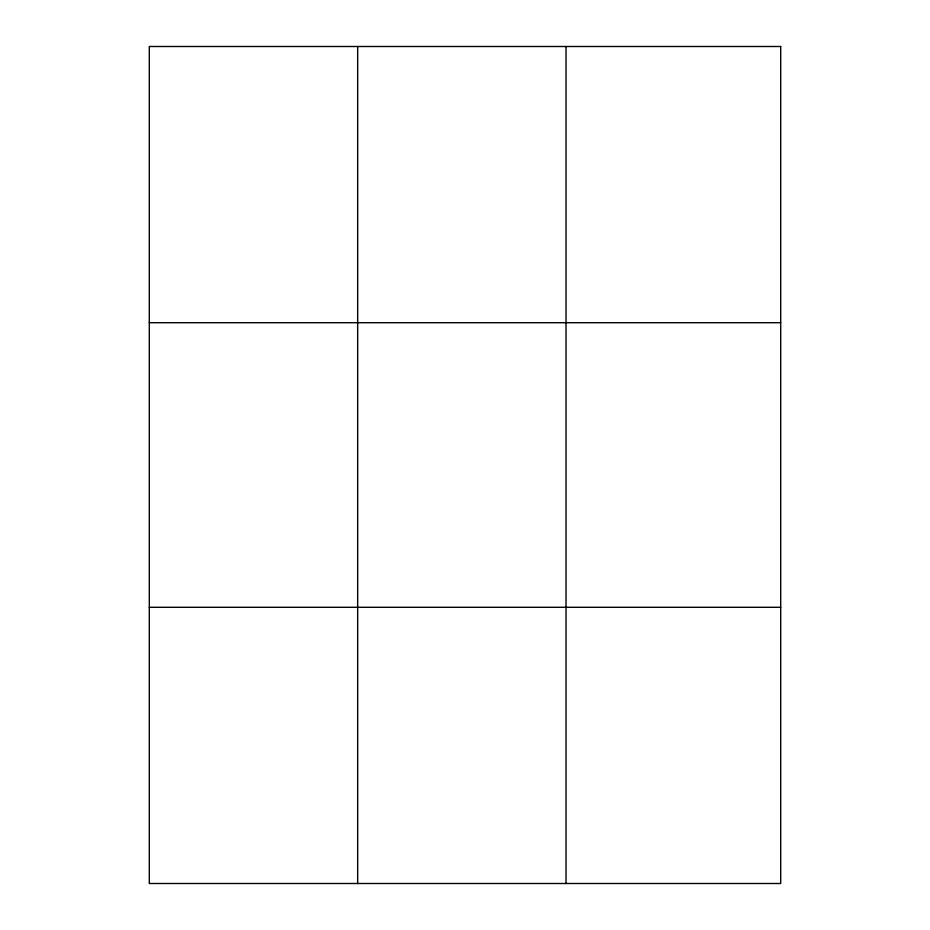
<?xml version="1.0" encoding="UTF-8"?>
<svg xmlns="http://www.w3.org/2000/svg" width="930" height="930" viewBox="0 0 930 930"><rect width="100%" height="100%" fill="white"/><g stroke="black" fill="none" stroke-linecap="round" stroke-linejoin="round"><path stroke-width="1.4" d="M357.666 883.5L357.666 46.5M566.021 883.5L566.021 46.5M149.3 322.71L780.7 322.71M149.3 607.29L780.7 607.29M780.7 46.5L780.7 883.5L149.3 883.5L149.3 46.5L780.7 46.5"/></g></svg>
